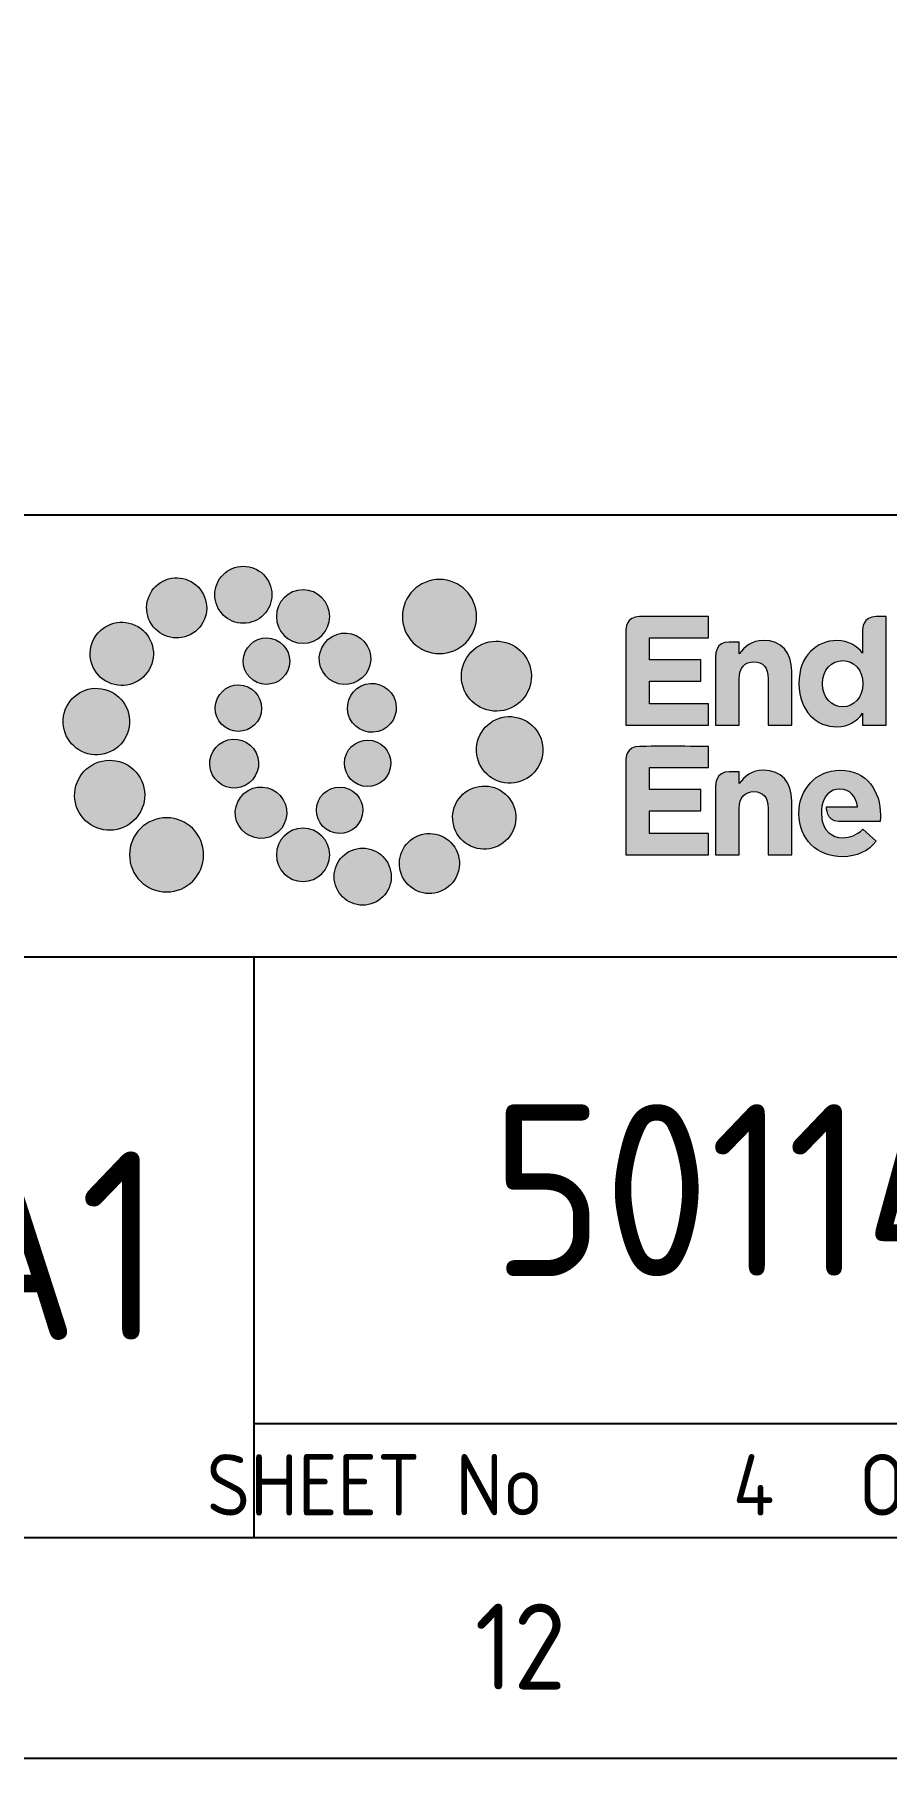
# Paper-space layout 'SHEET (4)' of a CAD drawing. Header units: metres, sheet in millimetres. Extents: x -9 to 824, y -5 to 581.
# Drawn here: x 752.4 to 787, y -5.4 to 64.8 of the extents above; entities that cross this region are included whole.
import ezdxf
from ezdxf.enums import TextEntityAlignment as Align

# ---------------------------------------------------------------- set-up
doc = ezdxf.new("R2010")
doc.units = ezdxf.units.M
doc.layers.get('0').update_dxf_attribs({"color": 6})
doc.layers.add('Notes', color=7, linetype='Continuous')
doc.styles.add('iecISOCP', font='isocp.shx')
doc.styles.get("Standard").update_dxf_attribs({"font": 'arial.ttf'})

# ---------------------------------------------------------------- blocks, each defined once
blk = doc.blocks.new('A1_FRAME_TITLE')
h = blk.add_hatch(color=7)
edge = h.paths.add_edge_path()
edge.add_spline(control_points=[(768.249, 44.492), (767.886, 45.06), (767.126, 45.226), (766.56, 44.86), (765.993, 44.494), (765.831, 43.739), (766.193, 43.168), (766.561, 42.602), (767.317, 42.438), (767.884, 42.804), (768.451, 43.168), (768.618, 43.926), (768.249, 44.492)], knot_values=[0, 0, 0, 0, 1, 1, 1, 2, 2, 2, 3, 3, 3, 4, 4, 4, 4], degree=3, periodic=0)
h = blk.add_hatch(color=7)
edge = h.paths.add_edge_path()
edge.add_spline(control_points=[(771.094, 44.484), (771.028, 45.123), (770.459, 45.588), (769.822, 45.523), (769.182, 45.459), (768.717, 44.889), (768.783, 44.252), (768.846, 43.613), (769.415, 43.147), (770.054, 43.211), (770.696, 43.276), (771.16, 43.845), (771.094, 44.484)], knot_values=[0, 0, 0, 0, 1, 1, 1, 2, 2, 2, 3, 3, 3, 4, 4, 4, 4], degree=3, periodic=0)
h = blk.add_hatch(color=7)
edge = h.paths.add_edge_path()
edge.add_spline(control_points=[(779.435, 43.479), (779.435, 42.645), (778.758, 41.969), (777.924, 41.969), (777.09, 41.969), (776.414, 42.645), (776.414, 43.479), (776.414, 44.313), (777.09, 44.99), (777.924, 44.99), (778.758, 44.99), (779.435, 44.313), (779.435, 43.479)], knot_values=[0, 0, 0, 0, 1, 1, 1, 2, 2, 2, 3, 3, 3, 4, 4, 4, 4], degree=3, periodic=0)
h = blk.add_hatch(color=7)
edge = h.paths.add_edge_path()
edge.add_spline(control_points=[(773.455, 43.479), (773.455, 42.879), (772.968, 42.393), (772.368, 42.393), (771.768, 42.393), (771.282, 42.879), (771.282, 43.479), (771.282, 44.079), (771.768, 44.566), (772.368, 44.566), (772.968, 44.566), (773.455, 44.079), (773.455, 43.479)], knot_values=[0, 0, 0, 0, 1, 1, 1, 2, 2, 2, 3, 3, 3, 4, 4, 4, 4], degree=3, periodic=0)
edge = h.paths.add_edge_path()
edge.add_spline(control_points=[(771.079, 42.588), (770.567, 42.698), (770.065, 42.374), (769.955, 41.864), (769.844, 41.354), (770.169, 40.849), (770.677, 40.739), (771.189, 40.627), (771.693, 40.952), (771.803, 41.463), (771.913, 41.973), (771.588, 42.478), (771.079, 42.588)], knot_values=[0, 0, 0, 0, 1, 1, 1, 2, 2, 2, 3, 3, 3, 4, 4, 4, 4], degree=3, periodic=0)
h = blk.add_hatch(color=7)
edge = h.paths.add_edge_path()
edge.add_spline(control_points=[(774.776, 40.98), (775.208, 41.366), (775.246, 42.028), (774.859, 42.459), (774.475, 42.893), (773.812, 42.93), (773.38, 42.543), (772.947, 42.159), (772.911, 41.495), (773.296, 41.065), (773.681, 40.632), (774.343, 40.595), (774.776, 40.98)], knot_values=[0, 0, 0, 0, 1, 1, 1, 2, 2, 2, 3, 3, 3, 4, 4, 4, 4], degree=3, periodic=0)
edge = h.paths.add_edge_path()
edge.add_spline(control_points=[(773.455, 43.479), (773.455, 42.879), (772.968, 42.393), (772.368, 42.393), (771.768, 42.393), (771.282, 42.879), (771.282, 43.479), (771.282, 44.079), (771.768, 44.566), (772.368, 44.566), (772.968, 44.566), (773.455, 44.079), (773.455, 43.479)], knot_values=[0, 0, 0, 0, 1, 1, 1, 2, 2, 2, 3, 3, 3, 4, 4, 4, 4], degree=3, periodic=0)
h = blk.add_hatch(color=7)
edge = h.paths.add_edge_path()
edge.add_spline(control_points=[(773.455, 43.479), (773.455, 42.879), (772.968, 42.393), (772.368, 42.393), (771.768, 42.393), (771.282, 42.879), (771.282, 43.479), (771.282, 44.079), (771.768, 44.566), (772.368, 44.566), (772.968, 44.566), (773.455, 44.079), (773.455, 43.479)], knot_values=[0, 0, 0, 0, 1, 1, 1, 2, 2, 2, 3, 3, 3, 4, 4, 4, 4], degree=3, periodic=0)
edge = h.paths.add_edge_path(flags=16)
edge.add_spline(control_points=[(773.455, 43.479), (773.455, 42.879), (772.968, 42.393), (772.368, 42.393), (771.768, 42.393), (771.282, 42.879), (771.282, 43.479), (771.282, 44.079), (771.768, 44.566), (772.368, 44.566), (772.968, 44.566), (773.455, 44.079), (773.455, 43.479)], knot_values=[0, 0, 0, 0, 1, 1, 1, 2, 2, 2, 3, 3, 3, 4, 4, 4, 4], degree=3, periodic=0)
h = blk.add_hatch(color=7)
edge = h.paths.add_edge_path()
edge.add_spline(control_points=[(765.636, 43.074), (765.024, 43.43), (764.233, 43.224), (763.876, 42.609), (763.519, 41.994), (763.726, 41.208), (764.338, 40.85), (764.953, 40.491), (765.741, 40.7), (766.099, 41.313), (766.459, 41.927), (766.251, 42.715), (765.636, 43.074)], knot_values=[0, 0, 0, 0, 1, 1, 1, 2, 2, 2, 3, 3, 3, 4, 4, 4, 4], degree=3, periodic=0)
h = blk.add_hatch(color=7)
edge = h.paths.add_edge_path()
edge.add_spline(control_points=[(785.515, 39.059), (785.515, 39.059), (785.515, 42.872), (785.515, 42.919), (785.515, 42.965), (785.517, 43.478), (786.074, 43.479), (786.631, 43.479), (788.881, 43.479), (788.881, 43.479), (788.881, 43.479), (788.881, 42.614), (788.881, 42.614), (788.881, 42.614), (786.481, 42.614), (786.481, 42.614), (786.481, 42.614), (786.481, 41.717), (786.481, 41.717), (786.481, 41.717), (788.565, 41.717), (788.565, 41.717), (788.565, 41.717), (788.565, 40.852), (788.565, 40.852), (788.565, 40.852), (786.481, 40.852), (786.481, 40.852), (786.481, 40.852), (786.481, 39.924), (786.481, 39.924), (786.481, 39.924), (788.881, 39.924), (788.881, 39.924), (788.881, 39.924), (788.881, 39.059), (788.881, 39.059), (788.881, 39.059), (785.515, 39.059), (785.515, 39.059)], knot_values=[0, 0, 0, 0, 1, 1, 1, 2, 2, 2, 3, 3, 3, 4, 4, 4, 5, 5, 5, 6, 6, 6, 7, 7, 7, 8, 8, 8, 9, 9, 9, 10, 10, 10, 11, 11, 11, 12, 12, 12, 13, 13, 13, 13], degree=3, periodic=0)
h = blk.add_hatch(color=7)
edge = h.paths.add_edge_path(flags=16)
edge.add_spline(control_points=[(795.166, 40.751), (795.166, 41.313), (794.794, 41.685), (794.345, 41.685), (793.897, 41.685), (793.518, 41.319), (793.518, 40.751), (793.518, 40.751), (793.518, 40.738), (793.518, 40.738), (793.518, 40.176), (793.897, 39.804), (794.345, 39.804), (794.794, 39.804), (795.166, 40.176), (795.166, 40.738), (795.166, 40.738), (795.166, 40.751), (795.166, 40.751)], knot_values=[0, 0, 0, 0, 1, 1, 1, 2, 2, 2, 3, 3, 3, 4, 4, 4, 5, 5, 5, 6, 6, 6, 6], degree=3, periodic=0)
edge = h.paths.add_edge_path()
edge.add_spline(control_points=[(795.154, 39.059), (795.154, 39.059), (795.154, 39.539), (795.154, 39.539), (794.92, 39.223), (794.598, 38.989), (794.099, 38.989), (793.31, 38.989), (792.558, 39.608), (792.558, 40.738), (792.558, 40.738), (792.558, 40.751), (792.558, 40.751), (792.558, 41.882), (793.297, 42.5), (794.099, 42.5), (794.61, 42.5), (794.926, 42.266), (795.154, 41.995), (795.154, 41.995), (795.154, 42.884), (795.154, 42.923), (795.154, 42.961), (795.155, 43.479), (795.71, 43.479), (796.098, 43.479), (796.114, 43.479), (796.114, 43.479), (796.114, 43.479), (796.114, 39.059), (796.114, 39.059), (796.114, 39.059), (795.154, 39.059), (795.154, 39.059)], knot_values=[0, 0, 0, 0, 1, 1, 1, 2, 2, 2, 3, 3, 3, 4, 4, 4, 5, 5, 5, 6, 6, 6, 7, 7, 7, 8, 8, 8, 9, 9, 9, 10, 10, 10, 11, 11, 11, 11], degree=3, periodic=0)
h = blk.add_hatch(color=7)
edge = h.paths.add_edge_path()
edge.add_spline(control_points=[(780.815, 39.747), (781.537, 40.064), (781.865, 40.907), (781.548, 41.626), (781.231, 42.346), (780.389, 42.675), (779.668, 42.356), (778.948, 42.04), (778.621, 41.198), (778.936, 40.478), (779.253, 39.756), (780.095, 39.428), (780.815, 39.747)], knot_values=[0, 0, 0, 0, 1, 1, 1, 2, 2, 2, 3, 3, 3, 4, 4, 4, 4], degree=3, periodic=0)
h = blk.add_hatch(color=7)
edge = h.paths.add_edge_path()
edge.add_spline(control_points=[(791.31, 39.059), (791.31, 39.059), (791.31, 40.947), (791.31, 40.947), (791.31, 41.402), (791.096, 41.635), (790.729, 41.635), (790.363, 41.635), (790.13, 41.402), (790.13, 40.947), (790.13, 40.947), (790.13, 39.059), (790.13, 39.059), (790.13, 39.059), (789.17, 39.059), (789.17, 39.059), (789.17, 39.059), (789.171, 41.83), (789.17, 41.889), (789.169, 41.947), (789.169, 42.443), (789.727, 42.443), (790.13, 42.443), (790.13, 42.443), (790.13, 42.443), (790.13, 42.443), (790.13, 41.964), (790.13, 41.964), (790.351, 42.248), (790.635, 42.507), (791.121, 42.507), (791.847, 42.507), (792.27, 42.027), (792.27, 41.25), (792.27, 41.25), (792.27, 39.059), (792.27, 39.059), (792.27, 39.059), (791.31, 39.059), (791.31, 39.059)], knot_values=[0, 0, 0, 0, 1, 1, 1, 2, 2, 2, 3, 3, 3, 4, 4, 4, 5, 5, 5, 6, 6, 6, 7, 7, 7, 8, 8, 8, 9, 9, 9, 10, 10, 10, 11, 11, 11, 12, 12, 12, 13, 13, 13, 13], degree=3, periodic=0)
h = blk.add_hatch(color=7)
edge = h.paths.add_edge_path()
edge.add_spline(control_points=[(769.938, 40.676), (769.426, 40.786), (768.924, 40.462), (768.814, 39.951), (768.703, 39.442), (769.028, 38.937), (769.537, 38.826), (770.048, 38.714), (770.553, 39.04), (770.662, 39.551), (770.772, 40.06), (770.448, 40.565), (769.938, 40.676)], knot_values=[0, 0, 0, 0, 1, 1, 1, 2, 2, 2, 3, 3, 3, 4, 4, 4, 4], degree=3, periodic=0)
h = blk.add_hatch(color=7)
edge = h.paths.add_edge_path()
edge.add_spline(control_points=[(775.426, 38.799), (775.958, 38.939), (776.275, 39.484), (776.135, 40.015), (775.995, 40.548), (775.448, 40.865), (774.918, 40.724), (774.389, 40.584), (774.071, 40.039), (774.209, 39.509), (774.35, 38.976), (774.894, 38.659), (775.426, 38.799)], knot_values=[0, 0, 0, 0, 1, 1, 1, 2, 2, 2, 3, 3, 3, 4, 4, 4, 4], degree=3, periodic=0)
h = blk.add_hatch(color=7)
edge = h.paths.add_edge_path()
edge.add_spline(control_points=[(764.03, 40.556), (763.282, 40.598), (762.644, 40.027), (762.601, 39.28), (762.556, 38.533), (763.13, 37.895), (763.877, 37.851), (764.624, 37.808), (765.262, 38.379), (765.306, 39.127), (765.347, 39.873), (764.777, 40.513), (764.03, 40.556)], knot_values=[0, 0, 0, 0, 1, 1, 1, 2, 2, 2, 3, 3, 3, 4, 4, 4, 4], degree=3, periodic=0)
h = blk.add_hatch(color=7)
edge = h.paths.add_edge_path()
edge.add_spline(control_points=[(780.707, 36.698), (781.455, 36.655), (782.093, 37.227), (782.136, 37.974), (782.181, 38.72), (781.607, 39.359), (780.859, 39.403), (780.112, 39.446), (779.474, 38.875), (779.43, 38.127), (779.389, 37.381), (779.96, 36.74), (780.707, 36.698)], knot_values=[0, 0, 0, 0, 1, 1, 1, 2, 2, 2, 3, 3, 3, 4, 4, 4, 4], degree=3, periodic=0)
h = blk.add_hatch(color=7)
edge = h.paths.add_edge_path()
edge.add_spline(control_points=[(769.31, 38.455), (768.779, 38.315), (768.462, 37.77), (768.602, 37.238), (768.742, 36.705), (769.289, 36.389), (769.819, 36.529), (770.347, 36.67), (770.666, 37.214), (770.528, 37.745), (770.386, 38.277), (769.842, 38.595), (769.31, 38.455)], knot_values=[0, 0, 0, 0, 1, 1, 1, 2, 2, 2, 3, 3, 3, 4, 4, 4, 4], degree=3, periodic=0)
h = blk.add_hatch(color=7)
edge = h.paths.add_edge_path()
edge.add_spline(control_points=[(774.798, 36.578), (775.31, 36.468), (775.812, 36.792), (775.923, 37.302), (776.033, 37.812), (775.708, 38.317), (775.2, 38.427), (774.689, 38.539), (774.184, 38.214), (774.075, 37.703), (773.964, 37.193), (774.289, 36.688), (774.798, 36.578)], knot_values=[0, 0, 0, 0, 1, 1, 1, 2, 2, 2, 3, 3, 3, 4, 4, 4, 4], degree=3, periodic=0)
h = blk.add_hatch(color=7)
edge = h.paths.add_edge_path()
edge.add_spline(control_points=[(785.515, 33.774), (785.515, 33.774), (785.515, 37.587), (785.515, 37.634), (785.515, 37.68), (785.517, 38.194), (786.074, 38.194), (786.631, 38.195), (788.881, 38.194), (788.881, 38.194), (788.881, 38.194), (788.881, 37.329), (788.881, 37.329), (788.881, 37.329), (786.481, 37.329), (786.481, 37.329), (786.481, 37.329), (786.481, 36.433), (786.481, 36.433), (786.481, 36.433), (788.565, 36.433), (788.565, 36.433), (788.565, 36.433), (788.565, 35.567), (788.565, 35.567), (788.565, 35.567), (786.481, 35.567), (786.481, 35.567), (786.481, 35.567), (786.481, 34.639), (786.481, 34.639), (786.481, 34.639), (788.881, 34.639), (788.881, 34.639), (788.881, 34.639), (788.881, 33.774), (788.881, 33.774), (788.881, 33.774), (785.515, 33.774), (785.515, 33.774)], knot_values=[0, 0, 0, 0, 1, 1, 1, 2, 2, 2, 3, 3, 3, 4, 4, 4, 5, 5, 5, 6, 6, 6, 7, 7, 7, 8, 8, 8, 9, 9, 9, 10, 10, 10, 11, 11, 11, 12, 12, 12, 13, 13, 13, 13], degree=3, periodic=0)
h = blk.add_hatch(color=7)
edge = h.paths.add_edge_path()
edge.add_spline(control_points=[(763.921, 37.506), (763.199, 37.189), (762.871, 36.347), (763.189, 35.627), (763.506, 34.908), (764.348, 34.579), (765.068, 34.897), (765.789, 35.214), (766.116, 36.056), (765.801, 36.776), (765.483, 37.498), (764.642, 37.825), (763.921, 37.506)], knot_values=[0, 0, 0, 0, 1, 1, 1, 2, 2, 2, 3, 3, 3, 4, 4, 4, 4], degree=3, periodic=0)
h = blk.add_hatch(color=7)
edge = h.paths.add_edge_path()
edge.add_spline(control_points=[(791.31, 33.774), (791.31, 33.774), (791.31, 35.662), (791.31, 35.662), (791.31, 36.117), (791.096, 36.351), (790.729, 36.351), (790.363, 36.351), (790.13, 36.117), (790.13, 35.662), (790.13, 35.662), (790.13, 33.774), (790.13, 33.774), (790.13, 33.774), (789.17, 33.774), (789.17, 33.774), (789.17, 33.774), (789.171, 36.546), (789.17, 36.604), (789.169, 36.662), (789.169, 37.159), (789.727, 37.159), (790.13, 37.159), (790.13, 37.159), (790.13, 37.159), (790.13, 37.159), (790.13, 36.679), (790.13, 36.679), (790.351, 36.963), (790.635, 37.222), (791.121, 37.222), (791.847, 37.222), (792.27, 36.742), (792.27, 35.965), (792.27, 35.965), (792.27, 33.774), (792.27, 33.774), (792.27, 33.774), (791.31, 33.774), (791.31, 33.774)], knot_values=[0, 0, 0, 0, 1, 1, 1, 2, 2, 2, 3, 3, 3, 4, 4, 4, 5, 5, 5, 6, 6, 6, 7, 7, 7, 8, 8, 8, 9, 9, 9, 10, 10, 10, 11, 11, 11, 12, 12, 12, 13, 13, 13, 13], degree=3, periodic=0)
h = blk.add_hatch(color=7)
edge = h.paths.add_edge_path()
edge.add_spline(control_points=[(794.232, 37.222), (793.247, 37.222), (792.558, 36.427), (792.558, 35.46), (792.558, 35.46), (792.558, 35.448), (792.558, 35.448), (792.558, 34.413), (793.31, 33.699), (794.326, 33.699), (794.939, 33.699), (795.394, 33.939), (795.709, 34.33), (795.709, 34.33), (795.16, 34.816), (795.16, 34.816), (794.895, 34.57), (794.661, 34.476), (794.339, 34.469), (793.875, 34.46), (793.546, 34.826), (793.5, 35.197), (793.46, 35.517), (793.474, 35.623), (793.496, 35.762), (793.562, 36.179), (793.834, 36.452), (794.232, 36.452), (794.636, 36.452), (794.888, 36.161), (794.946, 35.732), (794.946, 35.732), (793.685, 35.732), (793.685, 35.732), (793.685, 35.732), (793.662, 35.132), (794.188, 35.132), (794.714, 35.132), (795.867, 35.132), (795.867, 35.132), (795.874, 35.221), (795.88, 35.277), (795.88, 35.372), (795.88, 35.372), (795.88, 35.385), (795.88, 35.385), (795.88, 36.345), (795.362, 37.222), (794.232, 37.222)], knot_values=[0, 0, 0, 0, 1, 1, 1, 2, 2, 2, 3, 3, 3, 4, 4, 4, 5, 5, 5, 6, 6, 6, 7, 7, 7, 8, 8, 8, 9, 9, 9, 10, 10, 10, 11, 11, 11, 12, 12, 12, 13, 13, 13, 14, 14, 14, 15, 15, 15, 16, 16, 16, 16], degree=3, periodic=0)
h = blk.add_hatch(color=7)
edge = h.paths.add_edge_path()
edge.add_spline(control_points=[(769.961, 36.274), (769.528, 35.888), (769.49, 35.225), (769.877, 34.794), (770.262, 34.361), (770.924, 34.324), (771.357, 34.71), (771.789, 35.094), (771.826, 35.759), (771.44, 36.189), (771.056, 36.621), (770.394, 36.659), (769.961, 36.274)], knot_values=[0, 0, 0, 0, 1, 1, 1, 2, 2, 2, 3, 3, 3, 4, 4, 4, 4], degree=3, periodic=0)
h = blk.add_hatch(color=7)
edge = h.paths.add_edge_path()
edge.add_spline(control_points=[(773.657, 34.665), (774.17, 34.555), (774.672, 34.879), (774.782, 35.39), (774.892, 35.899), (774.568, 36.404), (774.059, 36.515), (773.548, 36.627), (773.043, 36.302), (772.934, 35.791), (772.824, 35.281), (773.148, 34.776), (773.657, 34.665)], knot_values=[0, 0, 0, 0, 1, 1, 1, 2, 2, 2, 3, 3, 3, 4, 4, 4, 4], degree=3, periodic=0)
h = blk.add_hatch(color=7)
edge = h.paths.add_edge_path()
edge.add_spline(control_points=[(779.101, 34.18), (779.713, 33.824), (780.504, 34.03), (780.861, 34.644), (781.218, 35.259), (781.011, 36.046), (780.398, 36.403), (779.784, 36.763), (778.995, 36.554), (778.637, 35.941), (778.278, 35.327), (778.485, 34.538), (779.101, 34.18)], knot_values=[0, 0, 0, 0, 1, 1, 1, 2, 2, 2, 3, 3, 3, 4, 4, 4, 4], degree=3, periodic=0)
h = blk.add_hatch(color=7)
edge = h.paths.add_edge_path()
edge.add_spline(control_points=[(765.302, 33.774), (765.302, 34.608), (765.978, 35.285), (766.812, 35.285), (767.646, 35.285), (768.322, 34.608), (768.322, 33.774), (768.322, 32.94), (767.646, 32.264), (766.812, 32.264), (765.978, 32.264), (765.302, 32.94), (765.302, 33.774)], knot_values=[0, 0, 0, 0, 1, 1, 1, 2, 2, 2, 3, 3, 3, 4, 4, 4, 4], degree=3, periodic=0)
h = blk.add_hatch(color=7)
edge = h.paths.add_edge_path()
edge.add_spline(control_points=[(771.282, 33.774), (771.282, 34.374), (771.768, 34.861), (772.368, 34.861), (772.968, 34.861), (773.455, 34.374), (773.455, 33.774), (773.455, 33.174), (772.968, 32.688), (772.368, 32.688), (771.768, 32.688), (771.282, 33.174), (771.282, 33.774)], knot_values=[0, 0, 0, 0, 1, 1, 1, 2, 2, 2, 3, 3, 3, 4, 4, 4, 4], degree=3, periodic=0)
h = blk.add_hatch(color=7)
edge = h.paths.add_edge_path()
edge.add_spline(control_points=[(776.487, 32.761), (776.85, 32.193), (777.61, 32.028), (778.176, 32.393), (778.743, 32.759), (778.906, 33.515), (778.544, 34.085), (778.175, 34.652), (777.42, 34.815), (776.853, 34.449), (776.285, 34.085), (776.118, 33.327), (776.487, 32.761)], knot_values=[0, 0, 0, 0, 1, 1, 1, 2, 2, 2, 3, 3, 3, 4, 4, 4, 4], degree=3, periodic=0)
h = blk.add_hatch(color=7)
edge = h.paths.add_edge_path()
edge.add_spline(control_points=[(773.642, 32.77), (773.708, 32.131), (774.278, 31.666), (774.915, 31.731), (775.555, 31.795), (776.02, 32.365), (775.954, 33.002), (775.89, 33.641), (775.321, 34.107), (774.682, 34.042), (774.041, 33.978), (773.577, 33.409), (773.642, 32.77)], knot_values=[0, 0, 0, 0, 1, 1, 1, 2, 2, 2, 3, 3, 3, 4, 4, 4, 4], degree=3, periodic=0)
at = {"color": 7, "lineweight": 0}
for points in [[(774.288, 40.733), (774.288, 40.733)], [(770.448, 36.521), (770.448, 36.521)]]:
    blk.add_lwpolyline(points, dxfattribs=at)
for points, knots in [([(768.249, 44.492), (767.886, 45.06), (767.126, 45.226), (766.56, 44.86), (765.993, 44.494), (765.831, 43.739), (766.193, 43.168), (766.561, 42.602), (767.317, 42.438), (767.884, 42.804), (768.451, 43.168), (768.618, 43.926), (768.249, 44.492)], [0, 0, 0, 0, 1, 1, 1, 2, 2, 2, 3, 3, 3, 4, 4, 4, 4]), ([(771.094, 44.484), (771.028, 45.123), (770.459, 45.588), (769.822, 45.523), (769.182, 45.459), (768.717, 44.889), (768.783, 44.252), (768.846, 43.613), (769.415, 43.147), (770.054, 43.211), (770.696, 43.276), (771.16, 43.845), (771.094, 44.484)], [0, 0, 0, 0, 1, 1, 1, 2, 2, 2, 3, 3, 3, 4, 4, 4, 4]), ([(779.435, 43.479), (779.435, 42.645), (778.758, 41.969), (777.924, 41.969), (777.09, 41.969), (776.414, 42.645), (776.414, 43.479), (776.414, 44.313), (777.09, 44.99), (777.924, 44.99), (778.758, 44.99), (779.435, 44.313), (779.435, 43.479)], [0, 0, 0, 0, 1, 1, 1, 2, 2, 2, 3, 3, 3, 4, 4, 4, 4]), ([(773.455, 43.479), (773.455, 42.879), (772.968, 42.393), (772.368, 42.393), (771.768, 42.393), (771.282, 42.879), (771.282, 43.479), (771.282, 44.079), (771.768, 44.566), (772.368, 44.566), (772.968, 44.566), (773.455, 44.079), (773.455, 43.479)], [0, 0, 0, 0, 1, 1, 1, 2, 2, 2, 3, 3, 3, 4, 4, 4, 4]), ([(773.455, 43.479), (773.455, 42.879), (772.968, 42.393), (772.368, 42.393), (771.768, 42.393), (771.282, 42.879), (771.282, 43.479), (771.282, 44.079), (771.768, 44.566), (772.368, 44.566), (772.968, 44.566), (773.455, 44.079), (773.455, 43.479)], [0, 0, 0, 0, 1, 1, 1, 2, 2, 2, 3, 3, 3, 4, 4, 4, 4]), ([(765.636, 43.074), (765.024, 43.43), (764.233, 43.224), (763.876, 42.609), (763.519, 41.994), (763.726, 41.208), (764.338, 40.85), (764.953, 40.491), (765.741, 40.7), (766.099, 41.313), (766.459, 41.927), (766.251, 42.715), (765.636, 43.074)], [0, 0, 0, 0, 1, 1, 1, 2, 2, 2, 3, 3, 3, 4, 4, 4, 4]), ([(774.776, 40.98), (775.208, 41.366), (775.246, 42.028), (774.859, 42.459), (774.475, 42.893), (773.812, 42.93), (773.38, 42.543), (772.947, 42.159), (772.911, 41.495), (773.296, 41.065), (773.681, 40.632), (774.343, 40.595), (774.776, 40.98)], [0, 0, 0, 0, 1, 1, 1, 2, 2, 2, 3, 3, 3, 4, 4, 4, 4]), ([(785.515, 39.059), (785.515, 39.059), (785.515, 42.872), (785.515, 42.919), (785.515, 42.965), (785.517, 43.478), (786.074, 43.479), (786.631, 43.479), (788.881, 43.479), (788.881, 43.479), (788.881, 43.479), (788.881, 42.614), (788.881, 42.614), (788.881, 42.614), (786.481, 42.614), (786.481, 42.614), (786.481, 42.614), (786.481, 41.717), (786.481, 41.717), (786.481, 41.717), (788.565, 41.717), (788.565, 41.717), (788.565, 41.717), (788.565, 40.852), (788.565, 40.852), (788.565, 40.852), (786.481, 40.852), (786.481, 40.852), (786.481, 40.852), (786.481, 39.924), (786.481, 39.924), (786.481, 39.924), (788.881, 39.924), (788.881, 39.924), (788.881, 39.924), (788.881, 39.059), (788.881, 39.059), (788.881, 39.059), (785.515, 39.059), (785.515, 39.059)], [0, 0, 0, 0, 1, 1, 1, 2, 2, 2, 3, 3, 3, 4, 4, 4, 5, 5, 5, 6, 6, 6, 7, 7, 7, 8, 8, 8, 9, 9, 9, 10, 10, 10, 11, 11, 11, 12, 12, 12, 13, 13, 13, 13]), ([(795.154, 39.059), (795.154, 39.059), (795.154, 39.539), (795.154, 39.539), (794.92, 39.223), (794.598, 38.989), (794.099, 38.989), (793.31, 38.989), (792.558, 39.608), (792.558, 40.738), (792.558, 40.738), (792.558, 40.751), (792.558, 40.751), (792.558, 41.882), (793.297, 42.5), (794.099, 42.5), (794.61, 42.5), (794.926, 42.266), (795.154, 41.995), (795.154, 41.995), (795.154, 42.884), (795.154, 42.923), (795.154, 42.961), (795.155, 43.479), (795.71, 43.479), (796.098, 43.479), (796.114, 43.479), (796.114, 43.479), (796.114, 43.479), (796.114, 39.059), (796.114, 39.059), (796.114, 39.059), (795.154, 39.059), (795.154, 39.059)], [0, 0, 0, 0, 1, 1, 1, 2, 2, 2, 3, 3, 3, 4, 4, 4, 5, 5, 5, 6, 6, 6, 7, 7, 7, 8, 8, 8, 9, 9, 9, 10, 10, 10, 11, 11, 11, 11]), ([(771.079, 42.588), (770.567, 42.698), (770.065, 42.374), (769.955, 41.864), (769.844, 41.354), (770.169, 40.849), (770.677, 40.739), (771.189, 40.627), (771.693, 40.952), (771.803, 41.463), (771.913, 41.973), (771.588, 42.478), (771.079, 42.588)], [0, 0, 0, 0, 1, 1, 1, 2, 2, 2, 3, 3, 3, 4, 4, 4, 4]), ([(780.815, 39.747), (781.537, 40.064), (781.865, 40.907), (781.548, 41.626), (781.231, 42.346), (780.389, 42.675), (779.668, 42.356), (778.948, 42.04), (778.621, 41.198), (778.936, 40.478), (779.253, 39.756), (780.095, 39.428), (780.815, 39.747)], [0, 0, 0, 0, 1, 1, 1, 2, 2, 2, 3, 3, 3, 4, 4, 4, 4]), ([(791.31, 39.059), (791.31, 39.059), (791.31, 40.947), (791.31, 40.947), (791.31, 41.402), (791.096, 41.635), (790.729, 41.635), (790.363, 41.635), (790.13, 41.402), (790.13, 40.947), (790.13, 40.947), (790.13, 39.059), (790.13, 39.059), (790.13, 39.059), (789.17, 39.059), (789.17, 39.059), (789.17, 39.059), (789.171, 41.83), (789.17, 41.889), (789.169, 41.947), (789.169, 42.443), (789.727, 42.443), (790.13, 42.443), (790.13, 42.443), (790.13, 42.443), (790.13, 42.443), (790.13, 41.964), (790.13, 41.964), (790.351, 42.248), (790.635, 42.507), (791.121, 42.507), (791.847, 42.507), (792.27, 42.027), (792.27, 41.25), (792.27, 41.25), (792.27, 39.059), (792.27, 39.059), (792.27, 39.059), (791.31, 39.059), (791.31, 39.059)], [0, 0, 0, 0, 1, 1, 1, 2, 2, 2, 3, 3, 3, 4, 4, 4, 5, 5, 5, 6, 6, 6, 7, 7, 7, 8, 8, 8, 9, 9, 9, 10, 10, 10, 11, 11, 11, 12, 12, 12, 13, 13, 13, 13]), ([(795.166, 40.751), (795.166, 41.313), (794.794, 41.685), (794.345, 41.685), (793.897, 41.685), (793.518, 41.319), (793.518, 40.751), (793.518, 40.751), (793.518, 40.738), (793.518, 40.738), (793.518, 40.176), (793.897, 39.804), (794.345, 39.804), (794.794, 39.804), (795.166, 40.176), (795.166, 40.738), (795.166, 40.738), (795.166, 40.751), (795.166, 40.751)], [0, 0, 0, 0, 1, 1, 1, 2, 2, 2, 3, 3, 3, 4, 4, 4, 5, 5, 5, 6, 6, 6, 6]), ([(769.938, 40.676), (769.426, 40.786), (768.924, 40.462), (768.814, 39.951), (768.703, 39.442), (769.028, 38.937), (769.537, 38.826), (770.048, 38.714), (770.553, 39.04), (770.662, 39.551), (770.772, 40.06), (770.448, 40.565), (769.938, 40.676)], [0, 0, 0, 0, 1, 1, 1, 2, 2, 2, 3, 3, 3, 4, 4, 4, 4]), ([(775.426, 38.799), (775.958, 38.939), (776.275, 39.484), (776.135, 40.015), (775.995, 40.548), (775.448, 40.865), (774.918, 40.724), (774.389, 40.584), (774.071, 40.039), (774.209, 39.509), (774.35, 38.976), (774.894, 38.659), (775.426, 38.799)], [0, 0, 0, 0, 1, 1, 1, 2, 2, 2, 3, 3, 3, 4, 4, 4, 4]), ([(764.03, 40.556), (763.282, 40.598), (762.644, 40.027), (762.601, 39.28), (762.556, 38.533), (763.13, 37.895), (763.877, 37.851), (764.624, 37.808), (765.262, 38.379), (765.306, 39.127), (765.347, 39.873), (764.777, 40.513), (764.03, 40.556)], [0, 0, 0, 0, 1, 1, 1, 2, 2, 2, 3, 3, 3, 4, 4, 4, 4]), ([(780.707, 36.698), (781.455, 36.655), (782.093, 37.227), (782.136, 37.974), (782.181, 38.72), (781.607, 39.359), (780.859, 39.403), (780.112, 39.446), (779.474, 38.875), (779.43, 38.127), (779.389, 37.381), (779.96, 36.74), (780.707, 36.698)], [0, 0, 0, 0, 1, 1, 1, 2, 2, 2, 3, 3, 3, 4, 4, 4, 4]), ([(769.31, 38.455), (768.779, 38.315), (768.462, 37.77), (768.602, 37.238), (768.742, 36.705), (769.289, 36.389), (769.819, 36.529), (770.347, 36.67), (770.666, 37.214), (770.528, 37.745), (770.386, 38.277), (769.842, 38.595), (769.31, 38.455)], [0, 0, 0, 0, 1, 1, 1, 2, 2, 2, 3, 3, 3, 4, 4, 4, 4]), ([(774.798, 36.578), (775.31, 36.468), (775.812, 36.792), (775.923, 37.302), (776.033, 37.812), (775.708, 38.317), (775.2, 38.427), (774.689, 38.539), (774.184, 38.214), (774.075, 37.703), (773.964, 37.193), (774.289, 36.688), (774.798, 36.578)], [0, 0, 0, 0, 1, 1, 1, 2, 2, 2, 3, 3, 3, 4, 4, 4, 4]), ([(785.515, 33.774), (785.515, 33.774), (785.515, 37.587), (785.515, 37.634), (785.515, 37.68), (785.517, 38.194), (786.074, 38.194), (786.631, 38.195), (788.881, 38.194), (788.881, 38.194), (788.881, 38.194), (788.881, 37.329), (788.881, 37.329), (788.881, 37.329), (786.481, 37.329), (786.481, 37.329), (786.481, 37.329), (786.481, 36.433), (786.481, 36.433), (786.481, 36.433), (788.565, 36.433), (788.565, 36.433), (788.565, 36.433), (788.565, 35.567), (788.565, 35.567), (788.565, 35.567), (786.481, 35.567), (786.481, 35.567), (786.481, 35.567), (786.481, 34.639), (786.481, 34.639), (786.481, 34.639), (788.881, 34.639), (788.881, 34.639), (788.881, 34.639), (788.881, 33.774), (788.881, 33.774), (788.881, 33.774), (785.515, 33.774), (785.515, 33.774)], [0, 0, 0, 0, 1, 1, 1, 2, 2, 2, 3, 3, 3, 4, 4, 4, 5, 5, 5, 6, 6, 6, 7, 7, 7, 8, 8, 8, 9, 9, 9, 10, 10, 10, 11, 11, 11, 12, 12, 12, 13, 13, 13, 13]), ([(763.921, 37.506), (763.199, 37.189), (762.871, 36.347), (763.189, 35.627), (763.506, 34.908), (764.348, 34.579), (765.068, 34.897), (765.789, 35.214), (766.116, 36.056), (765.801, 36.776), (765.483, 37.498), (764.642, 37.825), (763.921, 37.506)], [0, 0, 0, 0, 1, 1, 1, 2, 2, 2, 3, 3, 3, 4, 4, 4, 4]), ([(791.31, 33.774), (791.31, 33.774), (791.31, 35.662), (791.31, 35.662), (791.31, 36.117), (791.096, 36.351), (790.729, 36.351), (790.363, 36.351), (790.13, 36.117), (790.13, 35.662), (790.13, 35.662), (790.13, 33.774), (790.13, 33.774), (790.13, 33.774), (789.17, 33.774), (789.17, 33.774), (789.17, 33.774), (789.171, 36.546), (789.17, 36.604), (789.169, 36.662), (789.169, 37.159), (789.727, 37.159), (790.13, 37.159), (790.13, 37.159), (790.13, 37.159), (790.13, 37.159), (790.13, 36.679), (790.13, 36.679), (790.351, 36.963), (790.635, 37.222), (791.121, 37.222), (791.847, 37.222), (792.27, 36.742), (792.27, 35.965), (792.27, 35.965), (792.27, 33.774), (792.27, 33.774), (792.27, 33.774), (791.31, 33.774), (791.31, 33.774)], [0, 0, 0, 0, 1, 1, 1, 2, 2, 2, 3, 3, 3, 4, 4, 4, 5, 5, 5, 6, 6, 6, 7, 7, 7, 8, 8, 8, 9, 9, 9, 10, 10, 10, 11, 11, 11, 12, 12, 12, 13, 13, 13, 13]), ([(794.232, 37.222), (793.247, 37.222), (792.558, 36.427), (792.558, 35.46), (792.558, 35.46), (792.558, 35.448), (792.558, 35.448), (792.558, 34.413), (793.31, 33.699), (794.326, 33.699), (794.939, 33.699), (795.394, 33.939), (795.709, 34.33), (795.709, 34.33), (795.16, 34.816), (795.16, 34.816), (794.895, 34.57), (794.661, 34.476), (794.339, 34.469), (793.875, 34.46), (793.546, 34.826), (793.5, 35.197), (793.46, 35.517), (793.474, 35.623), (793.496, 35.762), (793.562, 36.179), (793.834, 36.452), (794.232, 36.452), (794.636, 36.452), (794.888, 36.161), (794.946, 35.732), (794.946, 35.732), (793.685, 35.732), (793.685, 35.732), (793.685, 35.732), (793.662, 35.132), (794.188, 35.132), (794.714, 35.132), (795.867, 35.132), (795.867, 35.132), (795.874, 35.221), (795.88, 35.277), (795.88, 35.372), (795.88, 35.372), (795.88, 35.385), (795.88, 35.385), (795.88, 36.345), (795.362, 37.222), (794.232, 37.222)], [0, 0, 0, 0, 1, 1, 1, 2, 2, 2, 3, 3, 3, 4, 4, 4, 5, 5, 5, 6, 6, 6, 7, 7, 7, 8, 8, 8, 9, 9, 9, 10, 10, 10, 11, 11, 11, 12, 12, 12, 13, 13, 13, 14, 14, 14, 15, 15, 15, 16, 16, 16, 16]), ([(769.961, 36.274), (769.528, 35.888), (769.49, 35.225), (769.877, 34.794), (770.262, 34.361), (770.924, 34.324), (771.357, 34.71), (771.789, 35.094), (771.826, 35.759), (771.44, 36.189), (771.056, 36.621), (770.394, 36.659), (769.961, 36.274)], [0, 0, 0, 0, 1, 1, 1, 2, 2, 2, 3, 3, 3, 4, 4, 4, 4]), ([(773.657, 34.665), (774.17, 34.555), (774.672, 34.879), (774.782, 35.39), (774.892, 35.899), (774.568, 36.404), (774.059, 36.515), (773.548, 36.627), (773.043, 36.302), (772.934, 35.791), (772.824, 35.281), (773.148, 34.776), (773.657, 34.665)], [0, 0, 0, 0, 1, 1, 1, 2, 2, 2, 3, 3, 3, 4, 4, 4, 4]), ([(779.101, 34.18), (779.713, 33.824), (780.504, 34.03), (780.861, 34.644), (781.218, 35.259), (781.011, 36.046), (780.398, 36.403), (779.784, 36.763), (778.995, 36.554), (778.637, 35.941), (778.278, 35.327), (778.485, 34.538), (779.101, 34.18)], [0, 0, 0, 0, 1, 1, 1, 2, 2, 2, 3, 3, 3, 4, 4, 4, 4]), ([(765.302, 33.774), (765.302, 34.608), (765.978, 35.285), (766.812, 35.285), (767.646, 35.285), (768.322, 34.608), (768.322, 33.774), (768.322, 32.94), (767.646, 32.264), (766.812, 32.264), (765.978, 32.264), (765.302, 32.94), (765.302, 33.774)], [0, 0, 0, 0, 1, 1, 1, 2, 2, 2, 3, 3, 3, 4, 4, 4, 4]), ([(771.282, 33.774), (771.282, 34.374), (771.768, 34.861), (772.368, 34.861), (772.968, 34.861), (773.455, 34.374), (773.455, 33.774), (773.455, 33.174), (772.968, 32.688), (772.368, 32.688), (771.768, 32.688), (771.282, 33.174), (771.282, 33.774)], [0, 0, 0, 0, 1, 1, 1, 2, 2, 2, 3, 3, 3, 4, 4, 4, 4]), ([(776.487, 32.761), (776.85, 32.193), (777.61, 32.028), (778.176, 32.393), (778.743, 32.759), (778.906, 33.515), (778.544, 34.085), (778.175, 34.652), (777.42, 34.815), (776.853, 34.449), (776.285, 34.085), (776.118, 33.327), (776.487, 32.761)], [0, 0, 0, 0, 1, 1, 1, 2, 2, 2, 3, 3, 3, 4, 4, 4, 4]), ([(773.642, 32.77), (773.708, 32.131), (774.278, 31.666), (774.915, 31.731), (775.555, 31.795), (776.02, 32.365), (775.954, 33.002), (775.89, 33.641), (775.321, 34.107), (774.682, 34.042), (774.041, 33.978), (773.577, 33.409), (773.642, 32.77)], [0, 0, 0, 0, 1, 1, 1, 2, 2, 2, 3, 3, 3, 4, 4, 4, 4])]:
    blk.add_open_spline(points, degree=3, knots=knots, dxfattribs=at)
at = {"layer": 'Notes', "color": 3}
for p, q in [((754.367, 29.618), (824.367, 29.618)), ((770.367, 29.618), (770.367, 5.973)), ((770.367, 10.618), (824.367, 10.618))]:
    blk.add_line(p, q, dxfattribs=at)
at = {"layer": 'Notes', "color": 3, "linetype": 'Continuous', "flags": 128}
for points in [[(123.797, 47.618), (824.367, 47.618)], [(123.798, 5.973), (824.367, 5.973)]]:
    blk.add_lwpolyline(points, dxfattribs=at)
blk.add_attdef('DRAFT_NUM', (29.903, 23.294), '', height=2.5, rotation=90)
at = {"layer": 'Notes', "color": 1, "style": 'iecISOCP'}
blk.add_text('A1', height=7.68, dxfattribs=at).set_placement((761.878, 17.856), align=Align.MIDDLE_CENTER)
at = {"layer": 'Notes', "color": 7, "style": 'iecISOCP'}
blk.add_text('SHEET No         OF            SHEETS', height=2.5, dxfattribs=at).set_placement((797.306, 8.119), align=Align.MIDDLE_CENTER)
blk.add_text('12', height=3.5, dxfattribs=at).set_placement((779.36, -0.22))
at = {"layer": 'Notes', "color": 7, "style": 'iecISOCP', "flags": 8}
blk.add_attdef('VERSION_NO', text='', height=2.5, rotation=90, dxfattribs=at).set_placement((302.037, 43.812), align=Align.MIDDLE_CENTER)
at = {"layer": 'Notes', "color": 7, "style": 'iecISOCP'}
for tag, p in [('CAP_NO', (513.188, 43.457)), ('IE_NUM', (513.05, 37.81)), ('REF_No_1', (335.241, 32.31)), ('REF_1', (362.523, 32.31)), ('HV_SWITCH', (513.463, 32.163)), ('GEN_WO', (441.708, 31.763)), ('REF_No_2', (335.241, 26.31)), ('REF_2', (362.523, 26.31)), ('OH_WO', (441.708, 25.812)), ('UBD_REF', (513.05, 25.828)), ('REF_No_3', (335.241, 20.31)), ('REF_3', (362.523, 20.31)), ('UG_WO', (441.708, 20.052)), ('GIS_MAP_No', (513.05, 20.043)), ('REF_No_4', (335.241, 14.31)), ('REF_4', (362.523, 14.31)), ('SUB_WO', (441.708, 13.812)), ('HV_OP_DIAG', (513.326, 14.199)), ('LGA', (512.945, 7.777))]:
    blk.add_attdef(tag, p, '', height=2.5, dxfattribs=at)
at = {"layer": 'Notes', "style": 'iecISOCP'}
for tag, p in [('T1', (684.374, 39.465)), ('T2', (684.374, 34.346)), ('T3', (684.374, 28.92)), ('T4', (684.374, 23.657)), ('T5', (684.374, 18.231)), ('T6', (684.374, 12.969))]:
    blk.add_attdef(tag, text='', height=3.5, dxfattribs=at).set_placement(p, align=Align.CENTER)
at = {"layer": 'Notes', "color": 7, "style": 'iecISOCP'}
for tag, p in [('scale', (567.756, 33.269)), ('DRAWN', (567.756, 24.931)), ('DATE', (567.756, 16.88)), ('DESIGN', (605.617, 9.155))]:
    blk.add_attdef(tag, text='', height=2.5, dxfattribs=at).set_placement(p, align=Align.CENTER)
at = {"layer": 'Notes', "color": 4, "style": 'iecISOCP'}
blk.add_attdef('NUM', text='', height=7, dxfattribs=at).set_placement((792.367, 20.118), align=Align.MIDDLE_CENTER)
at = {"layer": 'Notes', "color": 1, "style": 'iecISOCP'}
blk.add_attdef('REV', text='', height=5, dxfattribs=at).set_placement((820.054, 17.095), align=Align.CENTER)
at = {"layer": 'Notes', "color": 7, "style": 'iecISOCP'}
for tag, p in [('NS', (790.712, 8.119)), ('SHTS', (805.412, 8.119))]:
    blk.add_attdef(tag, text='', height=2.5, dxfattribs=at).set_placement(p, align=Align.MIDDLE)
at = {"layer": 'Notes', "style": 'iecISOCP'}
blk.add_attdef('ExportID', (9.082, 2.39), '', height=2.5, dxfattribs=at)
at = {"layer": 'Notes', "style": 'iecISOCP', "flags": 1}
for tag, p in [('ProjectType', (14.175, -26.797)), ('ProjectNumber', (23.56, -26.818)), ('DrawingNumber', (35.514, -26.803)), ('ProjectDescription', (47.564, -26.825)), ('ExportDate', (60.284, -26.789)), ('ExportUserName', (69.155, -26.8)), ('DesignerCompanyName', (81.484, -26.793)), ('ExportAreaOfInterest', (97.1, -26.813)), ('GIS_SUCCESS', (111.997, -26.78)), ('CAD_SUCCESS', (121.789, -26.783)), ('DEPOTCODE', (132.106, -26.877)), ('ExportCategories', (140.083, -26.797)), ('Comments', (154.385, -26.883))]:
    blk.add_attdef(tag, p, '', height=1, dxfattribs=at)

psp = doc.layouts.new('SHEET (4)')

# ---------------------------------------------------------------- linework, layer by layer
at = {"layer": 'Notes', "color": 3, "linetype": 'Continuous'}
psp.add_lwpolyline([(-9.082, 581.004), (824.271, 581.004), (824.271, -5.417), (-9.082, -5.417)], close=True, dxfattribs=at)

# ---------------------------------------------------------------- block references
ref = psp.add_blockref('A1_FRAME_TITLE', (-9.082, -2.39))
ref.add_attrib('NUM', '501148', dxfattribs={"layer": 'Notes', "color": 4, "height": 7, "style": 'iecISOCP'}).set_placement((783.285, 17.729), align=Align.MIDDLE_CENTER)
ref.add_attrib('NS', '4', dxfattribs={"layer": 'Notes', "color": 7, "height": 2.5, "style": 'iecISOCP'}).set_placement((781.631, 5.729), align=Align.MIDDLE)

doc.saveas('drawing.dxf')
